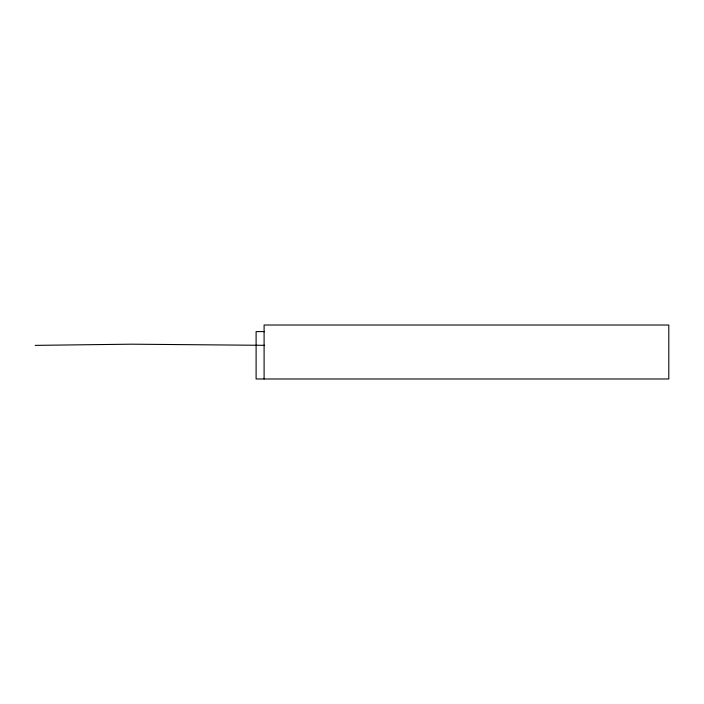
<?xml version="1.0" encoding="UTF-8"?>
<svg xmlns="http://www.w3.org/2000/svg" width="704" height="704" viewBox="0 0 704 704"><rect width="100%" height="100%" fill="white"/><g stroke="black" fill="none" stroke-linecap="round" stroke-linejoin="round"><path stroke-width="1.06" d="M35.2 345.374L131.604 344.186L264.642 345.321M264.616 331.61L256.106 331.61L256.106 378.981L668.8 378.981L668.8 325.019L264.097 325.019L264.097 378.981"/></g></svg>
